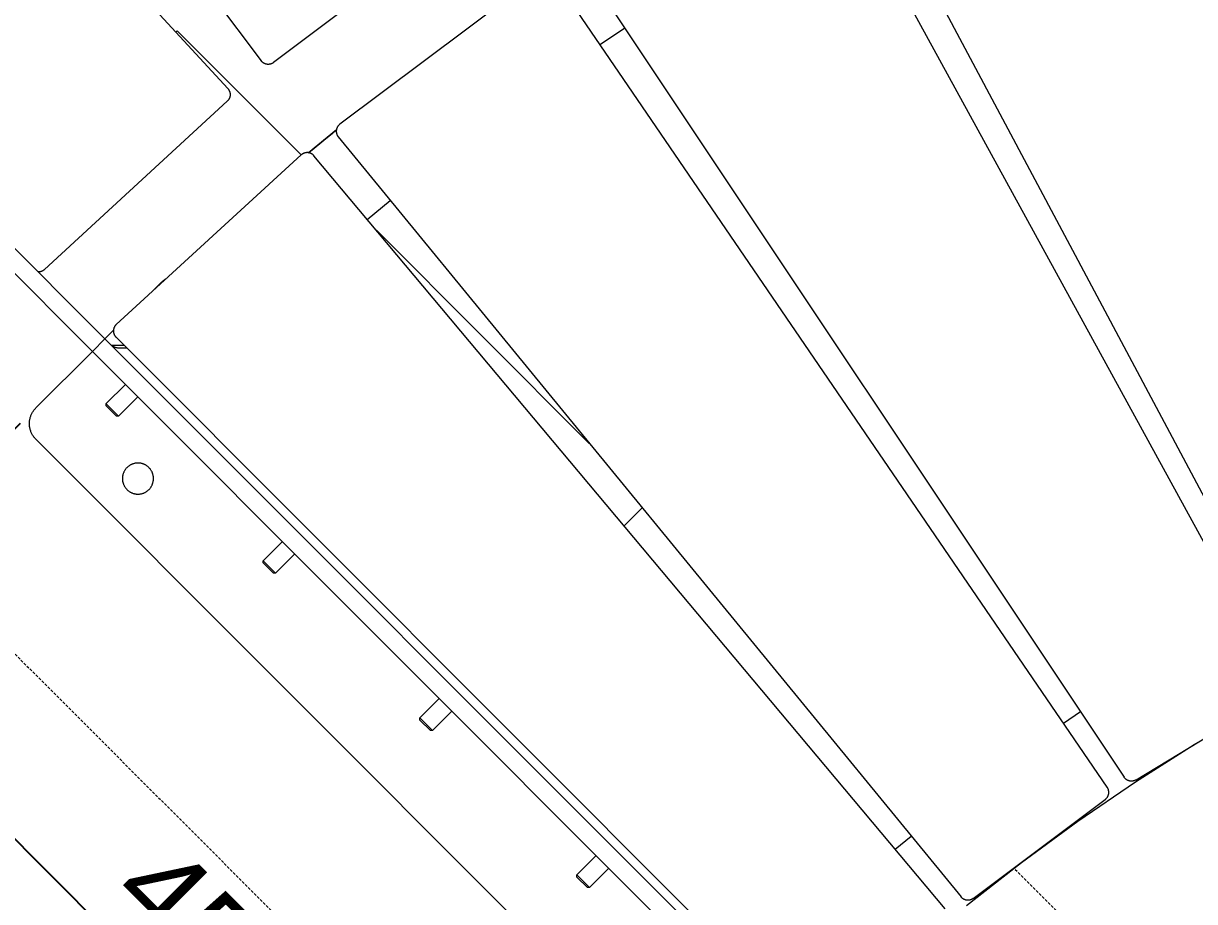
# Model space of a CAD drawing. Header units: millimetres. Extents: x -507 to 4570, y -12 to 3479.
# Drawn here: x -206 to 322, y 998 to 1393 of the extents above; entities that cross this region are included whole.
import ezdxf

# ---------------------------------------------------------------- set-up
doc = ezdxf.new("R2010")
doc.units = ezdxf.units.MM
doc.linetypes.add('HIDDEN', pattern=[1.905, 1.27, -0.635])
for name, color, linetype, lineweight in [('ZANO_R', 7, 'Continuous', 0), ('ZANO_R_przerywana', 7, 'HIDDEN', 0), ('ZANO_W', 1, 'Continuous', 0)]:
    doc.layers.add(name, color=color, linetype=linetype, lineweight=lineweight)
doc.styles.add('Arial', font='arial.ttf')
doc.styles.get("Standard").update_dxf_attribs({"font": 'ARIALUNI.TTF'})
doc.dimstyles.new('pl i ang', dxfattribs={"dimtxt": 50, "dimasz": 50, "dimexe": 1.25, "dimexo": 0.625, "dimgap": 10, "dimtad": 1, "dimtoh": 1, "dimtxsty": 'Standard', "dimcen": 2.5, "dimclrd": 1, "dimclre": 1, "dimclrt": 1, "dimadec": 0, "dimazin": 0, "dimtfac": 1, "dimtmove": 0, "dimatfit": 3, "dimfxl": 1, "dimarcsym": 1})

# ---------------------------------------------------------------- blocks, each defined once
blk = doc.blocks.new('*D450')
at = {"layer": 'ZANO_W', "color": 1, "lineweight": -2}
for p, q in [((-207.17, 1212.69), (-308.98, 1110.88)), ((-273.63, 1089.67), (-12, 828.04)), ((111.03, 894.49), (9.22, 792.68))]:
    blk.add_line(p, q, dxfattribs=at)
at = {"layer": 'ZANO_W', "color": 1}
for points in [[(-268.91, 1094.38), (-278.34, 1084.95), (-301.91, 1117.95)], [(-16.71, 823.32), (-7.28, 832.75), (16.29, 799.75)]]:
    blk.add_solid(points, dxfattribs=at)
at = {"layer": 'ZANO_W', "color": 1, "insert": (-121.3, 980.37), "char_height": 40, "attachment_point": 5, "rotation": 315, "style": 'Arial'}
blk.add_mtext('450', dxfattribs=at)
blk = doc.blocks.new('*D451')
at = {"layer": 'ZANO_W', "color": 1, "lineweight": -2}
for p, q in [((-311.19, 1367.62), (-507.37, 1171.45)), ((-472.01, 1150.23), (-80.91, 759.13)), ((136.48, 919.95), (-59.69, 723.77))]:
    blk.add_line(p, q, dxfattribs=at)
at = {"layer": 'ZANO_W', "color": 1}
for points in [[(-467.3, 1154.95), (-476.73, 1145.52), (-500.3, 1178.52)], [(-85.62, 754.41), (-76.19, 763.84), (-52.62, 730.84)]]:
    blk.add_solid(points, dxfattribs=at)
at = {"layer": 'ZANO_W', "color": 1, "insert": (-254.94, 976.2), "char_height": 40, "attachment_point": 5, "rotation": 315, "style": 'Arial'}
blk.add_mtext('633', dxfattribs=at)
blk = doc.blocks.new('*D452')
at = {"layer": 'ZANO_W', "color": 1, "lineweight": -2}
for p, q in [((150.62, 919.95), (259.15, 811.42)), ((1448.87, 919.95), (1340.34, 811.42))]:
    blk.add_line(p, q, dxfattribs=at)
blk.add_arc((799.75, 270.83), 774.52, 47.95937, 132.04063, dxfattribs=at)
at = {"layer": 'ZANO_W', "color": 1}
for points in [[(276.5, 850.87), (285.68, 841.2), (252.08, 818.49)], [(1313.82, 841.2), (1323, 850.87), (1347.41, 818.49)]]:
    blk.add_solid(points, dxfattribs=at)
at = {"layer": 'ZANO_W', "color": 1, "insert": (799.75, 1076.03), "char_height": 40, "attachment_point": 5, "style": 'Arial'}
blk.add_mtext('90%%d', dxfattribs=at)

msp = doc.modelspace()

# ---------------------------------------------------------------- linework, layer by layer
at = {"layer": 'ZANO_R'}
for p, q in [((160.48, 1490.41), (368.53, 1099.95)), ((360.53, 1096.18), (148.07, 1484.25)), ((-158.59, 1455.65), (-98.64, 1376)), ((-3.55, 1442.56), (-93.04, 1375.21)), ((-113.66, 1363.49), (-181.16, 1436.85)), ((44.63, 1421.6), (290.11, 1053.53)), ((27.19, 1415.19), (-63.19, 1347.46)), ((282.52, 1048.98), (32.89, 1414.25)), ((-136.46, 1389.47), (-137.04, 1388.89)), ((-80.62, 1333.62), (-136.46, 1389.47)), ((53.98, 1383.38), (65.14, 1390.85)), ((54.18, 1383.51), (65.14, 1390.85)), ((-98.56, 1375.89), (-98.64, 1376)), ((-98.47, 1375.78), (-98.56, 1375.89)), ((-98.38, 1375.68), (-98.47, 1375.78)), ((-98.28, 1375.58), (-98.38, 1375.68)), ((-98.18, 1375.49), (-98.28, 1375.58)), ((-98.08, 1375.4), (-98.18, 1375.49)), ((-97.98, 1375.31), (-98.08, 1375.4)), ((-97.87, 1375.22), (-97.98, 1375.31)), ((-97.76, 1375.14), (-97.87, 1375.22)), ((-97.65, 1375.07), (-97.76, 1375.14)), ((-97.53, 1374.99), (-97.65, 1375.07)), ((-97.42, 1374.92), (-97.53, 1374.99)), ((-97.3, 1374.86), (-97.42, 1374.92)), ((-97.17, 1374.8), (-97.3, 1374.86)), ((-97.05, 1374.74), (-97.17, 1374.8)), ((-96.92, 1374.69), (-97.05, 1374.74)), ((-96.8, 1374.64), (-96.92, 1374.69)), ((-96.67, 1374.59), (-96.8, 1374.64)), ((-96.54, 1374.55), (-96.67, 1374.59)), ((-96.4, 1374.52), (-96.54, 1374.55)), ((-96.27, 1374.49), (-96.4, 1374.52)), ((-96.14, 1374.46), (-96.27, 1374.49)), ((-96, 1374.44), (-96.14, 1374.46)), ((-95.87, 1374.42), (-96, 1374.44)), ((-95.73, 1374.41), (-95.87, 1374.42)), ((-95.59, 1374.41), (-95.73, 1374.41)), ((-95.46, 1374.4), (-95.59, 1374.41)), ((-95.32, 1374.4), (-95.46, 1374.4)), ((-95.19, 1374.41), (-95.32, 1374.4)), ((-95.05, 1374.42), (-95.19, 1374.41)), ((-94.91, 1374.44), (-95.05, 1374.42)), ((-94.78, 1374.46), (-94.91, 1374.44)), ((-94.64, 1374.48), (-94.78, 1374.46)), ((-94.51, 1374.51), (-94.64, 1374.48)), ((-94.38, 1374.55), (-94.51, 1374.51)), ((-94.25, 1374.59), (-94.38, 1374.55)), ((-94.12, 1374.63), (-94.25, 1374.59)), ((-93.99, 1374.68), (-94.12, 1374.63)), ((-93.86, 1374.73), (-93.99, 1374.68)), ((-93.74, 1374.78), (-93.86, 1374.73)), ((-93.62, 1374.84), (-93.74, 1374.78)), ((-93.5, 1374.91), (-93.62, 1374.84)), ((-93.38, 1374.98), (-93.5, 1374.91)), ((-93.26, 1375.05), (-93.38, 1374.98)), ((-93.15, 1375.13), (-93.26, 1375.05)), ((-93.04, 1375.21), (-93.15, 1375.13)), ((-113.66, 1363.49), (-113.57, 1363.38)), ((-113.57, 1363.38), (-113.48, 1363.28)), ((-113.48, 1363.28), (-113.4, 1363.17)), ((-113.4, 1363.17), (-113.32, 1363.06)), ((-113.32, 1363.06), (-113.24, 1362.95)), ((-113.24, 1362.95), (-113.17, 1362.83)), ((-113.17, 1362.83), (-113.1, 1362.71)), ((-113.1, 1362.71), (-113.04, 1362.59)), ((-113.04, 1362.59), (-112.98, 1362.47)), ((-112.98, 1362.47), (-112.92, 1362.34)), ((-112.92, 1362.34), (-112.87, 1362.22)), ((-112.87, 1362.22), (-112.82, 1362.09)), ((-112.82, 1362.09), (-112.78, 1361.96)), ((-112.78, 1361.96), (-112.74, 1361.83)), ((-112.74, 1361.83), (-112.71, 1361.7)), ((-112.71, 1361.7), (-112.68, 1361.56)), ((-112.68, 1361.56), (-112.66, 1361.43)), ((-112.66, 1361.43), (-112.64, 1361.29)), ((-112.64, 1361.29), (-112.62, 1361.16)), ((-113.89, 1357.83), (-196.31, 1282)), ((-113.8, 1357.93), (-113.89, 1357.83)), ((-113.7, 1358.03), (-113.8, 1357.93)), ((-113.61, 1358.13), (-113.7, 1358.03)), ((-113.52, 1358.23), (-113.61, 1358.13)), ((-113.43, 1358.34), (-113.52, 1358.23)), ((-113.35, 1358.45), (-113.43, 1358.34)), ((-113.27, 1358.56), (-113.35, 1358.45)), ((-113.2, 1358.67), (-113.27, 1358.56)), ((-113.13, 1358.79), (-113.2, 1358.67)), ((-113.07, 1358.91), (-113.13, 1358.79)), ((-113, 1359.03), (-113.07, 1358.91)), ((-112.95, 1359.16), (-113, 1359.03)), ((-112.89, 1359.28), (-112.95, 1359.16)), ((-112.84, 1359.41), (-112.89, 1359.28)), ((-112.8, 1359.54), (-112.84, 1359.41)), ((-112.76, 1359.67), (-112.8, 1359.54)), ((-112.72, 1359.8), (-112.76, 1359.67)), ((-112.69, 1359.94), (-112.72, 1359.8)), ((-112.67, 1360.07), (-112.69, 1359.94)), ((-112.64, 1360.2), (-112.67, 1360.07)), ((-112.63, 1360.34), (-112.64, 1360.2)), ((-112.61, 1360.48), (-112.63, 1360.34)), ((-112.62, 1361.16), (-112.61, 1361.02)), ((-112.61, 1361.02), (-112.6, 1360.88)), ((-112.6, 1360.75), (-112.61, 1360.61)), ((-112.61, 1360.61), (-112.61, 1360.48)), ((-112.6, 1360.88), (-112.6, 1360.75)), ((-270.23, 1352.12), (-168.99, 1250.88)), ((-275.88, 1346.46), (-174.64, 1245.22)), ((-64.63, 1345.36), (-64.67, 1345.23)), ((-64.6, 1345.49), (-64.63, 1345.36)), ((-64.55, 1345.62), (-64.6, 1345.49)), ((-64.5, 1345.75), (-64.55, 1345.62)), ((-64.45, 1345.87), (-64.5, 1345.75)), ((-64.39, 1346), (-64.45, 1345.87)), ((-64.33, 1346.12), (-64.39, 1346)), ((-64.26, 1346.24), (-64.33, 1346.12)), ((-64.2, 1346.36), (-64.26, 1346.24)), ((-64.12, 1346.47), (-64.2, 1346.36)), ((-64.04, 1346.58), (-64.12, 1346.47)), ((-63.96, 1346.69), (-64.04, 1346.58)), ((-63.88, 1346.8), (-63.96, 1346.69)), ((-63.79, 1346.9), (-63.88, 1346.8)), ((-63.7, 1347.01), (-63.79, 1346.9)), ((-63.6, 1347.1), (-63.7, 1347.01)), ((-63.5, 1347.2), (-63.6, 1347.1)), ((-63.4, 1347.29), (-63.5, 1347.2)), ((-63.3, 1347.38), (-63.4, 1347.29)), ((-63.19, 1347.46), (-63.3, 1347.38)), ((-64.73, 1344.96), (-77.28, 1334.63)), ((-77.27, 1334.63), (-65.35, 1344.45)), ((-71.19, 1339.67), (-66.72, 1343.34)), ((-65.35, 1344.45), (-64.73, 1344.95)), ((-64.78, 1344.55), (-64.79, 1344.42)), ((-64.79, 1344.42), (-64.79, 1344.28)), ((-64.79, 1344.28), (-64.79, 1344.14)), ((-64.79, 1344.14), (-64.78, 1344.01)), ((-64.77, 1344.69), (-64.78, 1344.55)), ((-64.78, 1344.01), (-64.77, 1343.87)), ((-64.75, 1344.83), (-64.77, 1344.69)), ((-64.77, 1343.87), (-64.76, 1343.74)), ((-64.76, 1343.74), (-64.74, 1343.6)), ((-64.73, 1344.96), (-64.75, 1344.83)), ((-64.74, 1343.6), (-64.71, 1343.47)), ((-64.7, 1345.09), (-64.73, 1344.96)), ((-64.71, 1343.47), (-64.68, 1343.33)), ((-64.67, 1345.23), (-64.7, 1345.09)), ((-64.68, 1343.33), (-64.65, 1343.2)), ((-64.65, 1343.2), (-64.61, 1343.07)), ((-64.61, 1343.07), (-64.57, 1342.94)), ((-64.57, 1342.94), (-64.52, 1342.81)), ((-64.52, 1342.81), (-64.47, 1342.69)), ((-64.47, 1342.69), (-64.41, 1342.56)), ((-64.41, 1342.56), (-64.35, 1342.44)), ((-64.35, 1342.44), (-64.29, 1342.32)), ((-64.29, 1342.32), (-64.22, 1342.2)), ((-64.22, 1342.2), (-64.15, 1342.08)), ((-64.15, 1342.08), (-64.07, 1341.97)), ((-64.07, 1341.97), (-63.99, 1341.86)), ((-63.94, 1341.79), (-63.99, 1341.86)), ((-63.88, 1341.72), (-63.94, 1341.79)), ((-63.88, 1341.72), (216.64, 999.6)), ((-77.27, 1334.63), (-71.99, 1339.01)), ((-80.61, 1333.63), (-163.88, 1257.33)), ((-80.51, 1333.72), (-80.61, 1333.63)), ((-80.4, 1333.8), (-80.51, 1333.72)), ((-80.3, 1333.89), (-80.4, 1333.8)), ((-80.18, 1333.97), (-80.3, 1333.89)), ((-80.07, 1334.04), (-80.18, 1333.97)), ((-79.96, 1334.11), (-80.07, 1334.04)), ((-79.84, 1334.18), (-79.96, 1334.11)), ((-79.72, 1334.25), (-79.84, 1334.18)), ((-79.59, 1334.31), (-79.72, 1334.25)), ((-79.47, 1334.36), (-79.59, 1334.31)), ((-79.34, 1334.41), (-79.47, 1334.36)), ((-79.21, 1334.46), (-79.34, 1334.41)), ((-79.08, 1334.5), (-79.21, 1334.46)), ((-78.95, 1334.54), (-79.08, 1334.5)), ((-78.82, 1334.57), (-78.95, 1334.54)), ((-78.69, 1334.6), (-78.82, 1334.57)), ((-78.55, 1334.63), (-78.69, 1334.6)), ((-78.42, 1334.65), (-78.55, 1334.63)), ((-78.28, 1334.66), (-78.42, 1334.65)), ((-78.14, 1334.67), (-78.28, 1334.66)), ((-78.01, 1334.68), (-78.14, 1334.67)), ((-77.87, 1334.68), (-78.01, 1334.68)), ((-77.73, 1334.67), (-77.87, 1334.68)), ((-77.6, 1334.67), (-77.73, 1334.67)), ((-77.46, 1334.65), (-77.6, 1334.67)), ((-77.33, 1334.63), (-77.46, 1334.65)), ((-77.19, 1334.61), (-77.33, 1334.63)), ((-77.06, 1334.59), (-77.19, 1334.61)), ((-76.93, 1334.55), (-77.06, 1334.59)), ((-76.79, 1334.52), (-76.93, 1334.55)), ((-76.66, 1334.48), (-76.79, 1334.52)), ((-76.53, 1334.43), (-76.66, 1334.48)), ((-76.41, 1334.38), (-76.53, 1334.43)), ((-76.28, 1334.33), (-76.41, 1334.38)), ((-76.16, 1334.27), (-76.28, 1334.33)), ((-76.04, 1334.21), (-76.16, 1334.27)), ((-75.92, 1334.15), (-76.04, 1334.21)), ((-75.8, 1334.08), (-75.92, 1334.15)), ((-75.68, 1334), (-75.8, 1334.08)), ((-75.57, 1333.92), (-75.68, 1334)), ((-75.46, 1333.84), (-75.57, 1333.92)), ((-75.36, 1333.76), (-75.46, 1333.84)), ((-75.25, 1333.67), (-75.36, 1333.76)), ((-75.15, 1333.57), (-75.25, 1333.67)), ((-75.05, 1333.48), (-75.15, 1333.57)), ((-74.96, 1333.38), (-75.05, 1333.48)), ((-74.9, 1333.31), (-74.96, 1333.38)), ((-74.85, 1333.25), (-74.9, 1333.31)), ((209.54, 994.33), (-74.85, 1333.25)), ((-50.81, 1304.61), (-40.45, 1313.14)), ((49.2, 1203.81), (-46.71, 1299.72)), ((-198.92, 1280.94), (-199.06, 1280.94)), ((-198.78, 1280.95), (-198.92, 1280.94)), ((-198.65, 1280.96), (-198.78, 1280.95)), ((-198.51, 1280.98), (-198.65, 1280.96)), ((-198.37, 1281), (-198.51, 1280.98)), ((-198.24, 1281.02), (-198.37, 1281)), ((-198.11, 1281.05), (-198.24, 1281.02)), ((-197.97, 1281.08), (-198.11, 1281.05)), ((-197.84, 1281.12), (-197.97, 1281.08)), ((-197.71, 1281.16), (-197.84, 1281.12)), ((-197.58, 1281.21), (-197.71, 1281.16)), ((-197.46, 1281.26), (-197.58, 1281.21)), ((-197.33, 1281.32), (-197.46, 1281.26)), ((-197.21, 1281.38), (-197.33, 1281.32)), ((-197.09, 1281.44), (-197.21, 1281.38)), ((-196.97, 1281.51), (-197.09, 1281.44)), ((-196.85, 1281.58), (-196.97, 1281.51)), ((-196.74, 1281.66), (-196.85, 1281.58)), ((-196.63, 1281.74), (-196.74, 1281.66)), ((-196.52, 1281.82), (-196.63, 1281.74)), ((-196.42, 1281.91), (-196.52, 1281.82)), ((-196.31, 1282), (-196.42, 1281.91)), ((-143.28, 1276.57), (-143.02, 1276.81)), ((-143.02, 1276.81), (-142.75, 1277.03)), ((-142.75, 1277.03), (-142.48, 1277.25)), ((-142.48, 1277.25), (-142.2, 1277.45)), ((-142.2, 1277.45), (-141.91, 1277.65)), ((-141.91, 1277.65), (-141.61, 1277.83)), ((-141.61, 1277.83), (-141.31, 1278.01)), ((-143.53, 1276.33), (-147.85, 1272.01)), ((-143.53, 1276.33), (-143.28, 1276.57)), ((-164.93, 1255.75), (-164.98, 1255.62)), ((-164.88, 1255.88), (-164.93, 1255.75)), ((-164.83, 1256.01), (-164.88, 1255.88)), ((-164.77, 1256.13), (-164.83, 1256.01)), ((-164.71, 1256.25), (-164.77, 1256.13)), ((-164.64, 1256.37), (-164.71, 1256.25)), ((-164.57, 1256.49), (-164.64, 1256.37)), ((-164.5, 1256.6), (-164.57, 1256.49)), ((-164.42, 1256.72), (-164.5, 1256.6)), ((-164.34, 1256.82), (-164.42, 1256.72)), ((-164.25, 1256.93), (-164.34, 1256.82)), ((-164.17, 1257.04), (-164.25, 1256.93)), ((-164.07, 1257.14), (-164.17, 1257.04)), ((-163.98, 1257.23), (-164.07, 1257.14)), ((-163.88, 1257.33), (-163.98, 1257.23)), ((-174.64, 1245.22), (-168.99, 1250.88)), ((-165.16, 1254.7), (-168.99, 1250.88)), ((-168.99, 1250.88), (-165.16, 1254.68)), ((-165.16, 1254.68), (-168.99, 1250.88)), ((-168.99, 1250.88), (-166.16, 1248.05)), ((-165.17, 1254.55), (-165.18, 1254.42)), ((-165.18, 1254.42), (-165.17, 1254.28)), ((-165.16, 1254.69), (-165.17, 1254.55)), ((-165.17, 1254.28), (-165.17, 1254.14)), ((-165.17, 1254.14), (-165.16, 1254.01)), ((-165.15, 1254.82), (-165.16, 1254.69)), ((-165.16, 1254.01), (-165.14, 1253.87)), ((-165.13, 1254.96), (-165.15, 1254.82)), ((-165.14, 1253.87), (-165.12, 1253.74)), ((-165.11, 1255.09), (-165.13, 1254.96)), ((-165.12, 1253.74), (-165.1, 1253.6)), ((-165.08, 1255.23), (-165.11, 1255.09)), ((-165.1, 1253.6), (-165.07, 1253.47)), ((-165.05, 1255.36), (-165.08, 1255.23)), ((-165.07, 1253.47), (-165.04, 1253.34)), ((-165.02, 1255.49), (-165.05, 1255.36)), ((-165.04, 1253.34), (-165, 1253.2)), ((-164.98, 1255.62), (-165.02, 1255.49)), ((-165, 1253.2), (-164.96, 1253.07)), ((-164.96, 1253.07), (-164.91, 1252.95)), ((-164.91, 1252.95), (-164.86, 1252.82)), ((-164.86, 1252.82), (-164.8, 1252.69)), ((-164.8, 1252.69), (-164.74, 1252.57)), ((-164.74, 1252.57), (-164.68, 1252.45)), ((-164.68, 1252.45), (-164.61, 1252.33)), ((-164.61, 1252.33), (-164.54, 1252.22)), ((-164.54, 1252.22), (-164.47, 1252.1)), ((-164.47, 1252.1), (-164.39, 1251.99)), ((-164.39, 1251.99), (-164.3, 1251.88)), ((-164.3, 1251.88), (-164.22, 1251.78)), ((-164.22, 1251.78), (-164.13, 1251.68)), ((-164.07, 1251.61), (-164.13, 1251.68)), ((-164, 1251.55), (-164.07, 1251.61)), ((-164, 1251.55), (148.83, 938.71)), ((-174.64, 1245.22), (-200.1, 1219.76)), ((136.48, 934.09), (-174.64, 1245.22)), ((-166.16, 1248.05), (142.14, 939.75)), ((-166.16, 1248.05), (-160.5, 1248.05)), ((-165.96, 1247.86), (-166.06, 1247.95)), ((-165.86, 1247.77), (-165.96, 1247.86)), ((-165.75, 1247.69), (-165.86, 1247.77)), ((-165.64, 1247.61), (-165.75, 1247.69)), ((-165.53, 1247.53), (-165.64, 1247.61)), ((-165.41, 1247.46), (-165.53, 1247.53)), ((-165.3, 1247.39), (-165.41, 1247.46)), ((-165.15, 1247.31), (-165.3, 1247.39)), ((-165, 1247.24), (-165.15, 1247.31)), ((-164.85, 1247.17), (-165, 1247.24)), ((-164.7, 1247.1), (-164.85, 1247.17)), ((-164.54, 1247.04), (-164.7, 1247.1)), ((-164.39, 1246.99), (-164.54, 1247.04)), ((-164.23, 1246.94), (-164.39, 1246.99)), ((-163.98, 1246.87), (-164.23, 1246.94)), ((-163.73, 1246.81), (-163.98, 1246.87)), ((-163.48, 1246.75), (-163.73, 1246.81)), ((-163.23, 1246.71), (-163.48, 1246.75)), ((-162.97, 1246.67), (-163.23, 1246.71)), ((-162.62, 1246.63), (-162.97, 1246.67)), ((-162.26, 1246.61), (-162.62, 1246.63)), ((-161.9, 1246.59), (-162.26, 1246.61)), ((-161.55, 1246.58), (-161.9, 1246.59)), ((-161.02, 1246.59), (-161.55, 1246.58)), ((-160.49, 1246.6), (-161.02, 1246.59)), ((-159.97, 1246.64), (-160.49, 1246.6)), ((-159.16, 1246.71), (-159.97, 1246.64)), ((-168.5, 1221.67), (-159.8, 1230.37)), ((-154.14, 1224.71), (-162.84, 1216.01)), ((-201.2, 1218.46), (-201, 1218.73)), ((-201, 1218.73), (-200.79, 1219)), ((-200.79, 1219), (-200.57, 1219.26)), ((-200.57, 1219.26), (-200.34, 1219.52)), ((-200.34, 1219.52), (-200.1, 1219.76)), ((-168.33, 1221.5), (-168.5, 1221.67)), ((-168.5, 1220.69), (-168.5, 1221.66)), ((-168.5, 1220.69), (-168.5, 1220.69)), ((-168.5, 1220.69), (-168.5, 1220.69)), ((-168.5, 1220.69), (-168.5, 1220.69)), ((-168.5, 1220.69), (-168.5, 1220.69)), ((-168.5, 1220.69), (-168.5, 1220.69)), ((-168.5, 1220.69), (-168.5, 1220.69)), ((-168.5, 1220.69), (-168.49, 1220.68)), ((-168.49, 1220.68), (-168.47, 1220.66)), ((-168.47, 1220.66), (-168.36, 1220.55)), ((-168.36, 1220.55), (-163.82, 1216.01)), ((-162.84, 1216.01), (-168.33, 1221.5)), ((-203.01, 1213.37), (-202.98, 1213.71)), ((-202.98, 1213.71), (-202.94, 1214.05)), ((-202.94, 1214.05), (-202.88, 1214.39)), ((-202.88, 1214.39), (-202.82, 1214.73)), ((-202.82, 1214.73), (-202.75, 1215.06)), ((-202.75, 1215.06), (-202.66, 1215.39)), ((-202.66, 1215.39), (-202.56, 1215.72)), ((-202.56, 1215.72), (-202.45, 1216.04)), ((-202.45, 1216.04), (-202.33, 1216.36)), ((-202.33, 1216.36), (-202.2, 1216.68)), ((-202.2, 1216.68), (-202.06, 1216.99)), ((-202.06, 1216.99), (-201.91, 1217.29)), ((-201.91, 1217.29), (-201.75, 1217.59)), ((-201.75, 1217.59), (-201.57, 1217.89)), ((-201.57, 1217.89), (-201.39, 1218.18)), ((-201.39, 1218.18), (-201.2, 1218.46)), ((-162.85, 1216.01), (-163.82, 1216.01)), ((-162.84, 1216.01), (-162.84, 1216.01)), ((-162.84, 1216.01), (-162.84, 1216.01)), ((-162.84, 1216.01), (-162.84, 1216.01)), ((-203.03, 1212.69), (-203.02, 1213.03)), ((-203.02, 1212.35), (-203.03, 1212.69)), ((-203.02, 1213.03), (-203.01, 1213.37)), ((-203.01, 1212.01), (-203.02, 1212.35)), ((-202.98, 1211.67), (-203.01, 1212.01)), ((-202.94, 1211.33), (-202.98, 1211.67)), ((-202.88, 1210.99), (-202.94, 1211.33)), ((-202.82, 1210.66), (-202.88, 1210.99)), ((-202.75, 1210.32), (-202.82, 1210.66)), ((-202.66, 1209.99), (-202.75, 1210.32)), ((-202.56, 1209.67), (-202.66, 1209.99)), ((-202.45, 1209.34), (-202.56, 1209.67)), ((-202.33, 1209.02), (-202.45, 1209.34)), ((-202.2, 1208.71), (-202.33, 1209.02)), ((-202.06, 1208.4), (-202.2, 1208.71)), ((-201.91, 1208.09), (-202.06, 1208.4)), ((-201.75, 1207.79), (-201.91, 1208.09)), ((-201.57, 1207.5), (-201.75, 1207.79)), ((-201.39, 1207.21), (-201.57, 1207.5)), ((-201.2, 1206.93), (-201.39, 1207.21)), ((-201, 1206.65), (-201.2, 1206.93)), ((-200.79, 1206.38), (-201, 1206.65)), ((-200.57, 1206.12), (-200.79, 1206.38)), ((-200.34, 1205.87), (-200.57, 1206.12)), ((-200.1, 1205.62), (-200.34, 1205.87)), ((-200.1, 1205.62), (103.96, 901.57)), ((-159.54, 1192.4), (-159.69, 1192.21)), ((-159.38, 1192.58), (-159.54, 1192.4)), ((-159.22, 1192.76), (-159.38, 1192.58)), ((-159.05, 1192.94), (-159.22, 1192.76)), ((-158.87, 1193.1), (-159.05, 1192.94)), ((-158.69, 1193.26), (-158.87, 1193.1)), ((-158.5, 1193.42), (-158.69, 1193.26)), ((-158.31, 1193.57), (-158.5, 1193.42)), ((-158.11, 1193.71), (-158.31, 1193.57)), ((-157.91, 1193.84), (-158.11, 1193.71)), ((-157.7, 1193.97), (-157.91, 1193.84)), ((-157.49, 1194.09), (-157.7, 1193.97)), ((-157.27, 1194.2), (-157.49, 1194.09)), ((-157.05, 1194.31), (-157.27, 1194.2)), ((-156.83, 1194.4), (-157.05, 1194.31)), ((-156.61, 1194.49), (-156.83, 1194.4)), ((-156.38, 1194.58), (-156.61, 1194.49)), ((-156.15, 1194.65), (-156.38, 1194.58)), ((-155.91, 1194.72), (-156.15, 1194.65)), ((-155.68, 1194.77), (-155.91, 1194.72)), ((-155.44, 1194.82), (-155.68, 1194.77)), ((-155.2, 1194.86), (-155.44, 1194.82)), ((-154.96, 1194.9), (-155.2, 1194.86)), ((-154.72, 1194.92), (-154.96, 1194.9)), ((-154.47, 1194.94), (-154.72, 1194.92)), ((-154.23, 1194.94), (-154.47, 1194.94)), ((-153.99, 1194.94), (-154.23, 1194.94)), ((-153.74, 1194.93), (-153.99, 1194.94)), ((-153.5, 1194.91), (-153.74, 1194.93)), ((-153.26, 1194.89), (-153.5, 1194.91)), ((-153.02, 1194.85), (-153.26, 1194.89)), ((-152.78, 1194.81), (-153.02, 1194.85)), ((-152.54, 1194.76), (-152.78, 1194.81)), ((-152.31, 1194.7), (-152.54, 1194.76)), ((-152.07, 1194.63), (-152.31, 1194.7)), ((-151.84, 1194.56), (-152.07, 1194.63)), ((-151.62, 1194.47), (-151.84, 1194.56)), ((-151.39, 1194.38), (-151.62, 1194.47)), ((-151.17, 1194.28), (-151.39, 1194.38)), ((-150.95, 1194.18), (-151.17, 1194.28)), ((-150.74, 1194.06), (-150.95, 1194.18)), ((-150.53, 1193.94), (-150.74, 1194.06)), ((-150.32, 1193.81), (-150.53, 1193.94)), ((-150.12, 1193.67), (-150.32, 1193.81)), ((-149.92, 1193.53), (-150.12, 1193.67)), ((-149.73, 1193.38), (-149.92, 1193.53)), ((-149.54, 1193.22), (-149.73, 1193.38)), ((-149.36, 1193.06), (-149.54, 1193.22)), ((-149.19, 1192.89), (-149.36, 1193.06)), ((-149.02, 1192.72), (-149.19, 1192.89)), ((-148.86, 1192.54), (-149.02, 1192.72)), ((-148.7, 1192.35), (-148.86, 1192.54)), ((-148.55, 1192.16), (-148.7, 1192.35)), ((-161.12, 1188.4), (-161.14, 1188.16)), ((-161.14, 1188.16), (-161.14, 1187.91)), ((-161.14, 1187.91), (-161.13, 1187.67)), ((-161.13, 1187.67), (-161.12, 1187.43)), ((-161.1, 1188.64), (-161.12, 1188.4)), ((-161.12, 1187.43), (-161.1, 1187.19)), ((-161.08, 1188.88), (-161.1, 1188.64)), ((-161.1, 1187.19), (-161.07, 1186.94)), ((-161.04, 1189.12), (-161.08, 1188.88)), ((-160.99, 1189.36), (-161.04, 1189.12)), ((-160.94, 1189.6), (-160.99, 1189.36)), ((-160.88, 1189.83), (-160.94, 1189.6)), ((-160.81, 1190.07), (-160.88, 1189.83)), ((-160.73, 1190.3), (-160.81, 1190.07)), ((-160.65, 1190.52), (-160.73, 1190.3)), ((-160.55, 1190.75), (-160.65, 1190.52)), ((-160.45, 1190.97), (-160.55, 1190.75)), ((-160.34, 1191.19), (-160.45, 1190.97)), ((-160.23, 1191.4), (-160.34, 1191.19)), ((-160.1, 1191.61), (-160.23, 1191.4)), ((-159.97, 1191.81), (-160.1, 1191.61)), ((-159.83, 1192.01), (-159.97, 1191.81)), ((-159.69, 1192.21), (-159.83, 1192.01)), ((-148.41, 1191.96), (-148.55, 1192.16)), ((-148.27, 1191.76), (-148.41, 1191.96)), ((-148.14, 1191.56), (-148.27, 1191.76)), ((-148.02, 1191.35), (-148.14, 1191.56)), ((-147.91, 1191.13), (-148.02, 1191.35)), ((-147.8, 1190.91), (-147.91, 1191.13)), ((-147.7, 1190.69), (-147.8, 1190.91)), ((-147.61, 1190.47), (-147.7, 1190.69)), ((-147.53, 1190.24), (-147.61, 1190.47)), ((-147.45, 1190.01), (-147.53, 1190.24)), ((-147.38, 1189.77), (-147.45, 1190.01)), ((-147.32, 1189.54), (-147.38, 1189.77)), ((-147.27, 1189.3), (-147.32, 1189.54)), ((-147.23, 1189.06), (-147.27, 1189.3)), ((-147.19, 1188.82), (-147.23, 1189.06)), ((-147.22, 1186.88), (-147.19, 1187.13)), ((-147.17, 1188.58), (-147.19, 1188.82)), ((-147.19, 1187.13), (-147.16, 1187.37)), ((-147.15, 1188.34), (-147.17, 1188.58)), ((-147.16, 1187.37), (-147.15, 1187.61)), ((-147.14, 1188.1), (-147.15, 1188.34)), ((-147.15, 1187.61), (-147.14, 1187.85)), ((-147.14, 1187.85), (-147.14, 1188.1)), ((-161.07, 1186.94), (-161.03, 1186.7)), ((-161.03, 1186.7), (-160.98, 1186.47)), ((-160.98, 1186.47), (-160.93, 1186.23)), ((-160.93, 1186.23), (-160.86, 1186)), ((-160.86, 1186), (-160.79, 1185.76)), ((-160.79, 1185.76), (-160.71, 1185.53)), ((-160.71, 1185.53), (-160.62, 1185.31)), ((-160.62, 1185.31), (-160.53, 1185.08)), ((-160.53, 1185.08), (-160.42, 1184.86)), ((-160.42, 1184.86), (-160.31, 1184.65)), ((-160.31, 1184.65), (-160.2, 1184.43)), ((-160.2, 1184.43), (-160.07, 1184.23)), ((-160.07, 1184.23), (-159.94, 1184.02)), ((-159.94, 1184.02), (-159.8, 1183.82)), ((-159.8, 1183.82), (-159.65, 1183.63)), ((-159.65, 1183.63), (-159.5, 1183.44)), ((-159.5, 1183.44), (-159.34, 1183.26)), ((-159.34, 1183.26), (-159.17, 1183.08)), ((-159.17, 1183.08), (-159, 1182.91)), ((-159, 1182.91), (-158.82, 1182.74)), ((-158.82, 1182.74), (-158.64, 1182.58)), ((-158.64, 1182.58), (-158.45, 1182.43)), ((-158.45, 1182.43), (-158.26, 1182.28)), ((-158.26, 1182.28), (-158.06, 1182.14)), ((-158.06, 1182.14), (-157.86, 1182.01)), ((-157.86, 1182.01), (-157.65, 1181.89)), ((-157.65, 1181.89), (-157.44, 1181.77)), ((-150.9, 1181.74), (-150.68, 1181.86)), ((-150.68, 1181.86), (-150.47, 1181.98)), ((-150.47, 1181.98), (-150.27, 1182.11)), ((-150.27, 1182.11), (-150.07, 1182.25)), ((-150.07, 1182.25), (-149.87, 1182.39)), ((-149.87, 1182.39), (-149.68, 1182.54)), ((-149.68, 1182.54), (-149.5, 1182.7)), ((-149.5, 1182.7), (-149.32, 1182.87)), ((-149.32, 1182.87), (-149.15, 1183.04)), ((-149.15, 1183.04), (-148.98, 1183.21)), ((-148.98, 1183.21), (-148.82, 1183.4)), ((-148.82, 1183.4), (-148.66, 1183.58)), ((-148.66, 1183.58), (-148.52, 1183.78)), ((-148.52, 1183.78), (-148.37, 1183.97)), ((-148.37, 1183.97), (-148.24, 1184.18)), ((-148.24, 1184.18), (-148.11, 1184.38)), ((-148.11, 1184.38), (-147.99, 1184.59)), ((-147.99, 1184.59), (-147.88, 1184.81)), ((-147.88, 1184.81), (-147.77, 1185.03)), ((-147.77, 1185.03), (-147.68, 1185.25)), ((-147.68, 1185.25), (-147.59, 1185.48)), ((-147.59, 1185.48), (-147.51, 1185.71)), ((-147.51, 1185.71), (-147.43, 1185.94)), ((-147.43, 1185.94), (-147.37, 1186.17)), ((-147.37, 1186.17), (-147.31, 1186.41)), ((-147.31, 1186.41), (-147.26, 1186.65)), ((-147.26, 1186.65), (-147.22, 1186.88)), ((-157.44, 1181.77), (-157.22, 1181.66)), ((-157.22, 1181.66), (-157, 1181.55)), ((-157, 1181.55), (-156.78, 1181.46)), ((-156.78, 1181.46), (-156.55, 1181.37)), ((-156.55, 1181.37), (-156.32, 1181.29)), ((-156.32, 1181.29), (-156.09, 1181.22)), ((-156.09, 1181.22), (-155.85, 1181.16)), ((-155.85, 1181.16), (-155.62, 1181.1)), ((-155.62, 1181.1), (-155.38, 1181.05)), ((-155.38, 1181.05), (-155.14, 1181.02)), ((-155.14, 1181.02), (-154.9, 1180.98)), ((-154.9, 1180.98), (-154.65, 1180.96)), ((-154.65, 1180.96), (-154.41, 1180.95)), ((-154.41, 1180.95), (-154.17, 1180.94)), ((-154.17, 1180.94), (-153.93, 1180.95)), ((-153.93, 1180.95), (-153.68, 1180.96)), ((-153.68, 1180.96), (-153.44, 1180.98)), ((-153.44, 1180.98), (-153.2, 1181.01)), ((-153.2, 1181.01), (-152.96, 1181.04)), ((-152.96, 1181.04), (-152.72, 1181.09)), ((-152.72, 1181.09), (-152.48, 1181.14)), ((-152.48, 1181.14), (-152.25, 1181.2)), ((-152.25, 1181.2), (-152.02, 1181.27)), ((-152.02, 1181.27), (-151.79, 1181.35)), ((-151.79, 1181.35), (-151.56, 1181.44)), ((-151.56, 1181.44), (-151.33, 1181.53)), ((-151.33, 1181.53), (-151.11, 1181.63)), ((-151.11, 1181.63), (-150.9, 1181.74)), ((64.96, 1166.63), (73.05, 1174.72)), ((-97.79, 1150.96), (-89.08, 1159.66)), ((-97.79, 1149.98), (-97.79, 1150.95)), ((-92.13, 1145.3), (-97.79, 1150.95)), ((-83.43, 1154), (-92.13, 1145.3)), ((-97.79, 1149.98), (-97.79, 1149.98)), ((-97.79, 1149.98), (-97.79, 1149.98)), ((-97.79, 1149.98), (-93.11, 1145.3)), ((-92.13, 1145.3), (-93.11, 1145.3)), ((-27.08, 1080.24), (-18.37, 1088.95)), ((295.51, 1052.32), (359.09, 1090.84)), ((-12.72, 1083.29), (-21.42, 1074.59)), ((262.76, 1077.9), (270.43, 1083.03)), ((321.73, 1068.21), (348.85, 1084.07)), ((-27.08, 1079.27), (-27.08, 1080.24)), ((-21.42, 1074.59), (-27.08, 1080.24)), ((-27.08, 1079.27), (-27.08, 1079.27)), ((-27.08, 1079.27), (-27.08, 1079.27)), ((-27.08, 1079.27), (-22.4, 1074.59)), ((-21.42, 1074.59), (-22.4, 1074.59)), ((295.17, 1051.43), (321.73, 1068.21)), ((269.2, 1033.75), (295.17, 1051.43)), ((290.18, 1053.41), (290.11, 1053.53)), ((290.27, 1053.3), (290.18, 1053.41)), ((290.35, 1053.19), (290.27, 1053.3)), ((290.44, 1053.09), (290.35, 1053.19)), ((290.54, 1052.99), (290.44, 1053.09)), ((290.64, 1052.89), (290.54, 1052.99)), ((290.74, 1052.79), (290.64, 1052.89)), ((290.84, 1052.7), (290.74, 1052.79)), ((290.95, 1052.61), (290.84, 1052.7)), ((291.06, 1052.53), (290.95, 1052.61)), ((291.17, 1052.45), (291.06, 1052.53)), ((291.29, 1052.37), (291.17, 1052.45)), ((291.41, 1052.3), (291.29, 1052.37)), ((291.53, 1052.23), (291.41, 1052.3)), ((291.65, 1052.17), (291.53, 1052.23)), ((291.78, 1052.11), (291.65, 1052.17)), ((291.9, 1052.05), (291.78, 1052.11)), ((292.03, 1052), (291.9, 1052.05)), ((292.16, 1051.95), (292.03, 1052)), ((292.3, 1051.91), (292.16, 1051.95)), ((292.43, 1051.87), (292.3, 1051.91)), ((292.56, 1051.84), (292.43, 1051.87)), ((292.7, 1051.81), (292.56, 1051.84)), ((292.84, 1051.79), (292.7, 1051.81)), ((292.97, 1051.77), (292.84, 1051.79)), ((293.11, 1051.76), (292.97, 1051.77)), ((293.25, 1051.75), (293.11, 1051.76)), ((293.39, 1051.75), (293.25, 1051.75)), ((293.53, 1051.75), (293.39, 1051.75)), ((293.67, 1051.75), (293.53, 1051.75)), ((293.81, 1051.76), (293.67, 1051.75)), ((293.94, 1051.78), (293.81, 1051.76)), ((294.08, 1051.8), (293.94, 1051.78)), ((294.22, 1051.82), (294.08, 1051.8)), ((294.35, 1051.85), (294.22, 1051.82)), ((294.49, 1051.89), (294.35, 1051.85)), ((294.62, 1051.93), (294.49, 1051.89)), ((294.75, 1051.97), (294.62, 1051.93)), ((294.88, 1052.02), (294.75, 1051.97)), ((295.01, 1052.07), (294.88, 1052.02)), ((295.14, 1052.13), (295.01, 1052.07)), ((295.26, 1052.19), (295.14, 1052.13)), ((295.39, 1052.25), (295.26, 1052.19)), ((295.51, 1052.32), (295.39, 1052.25)), ((282.6, 1048.87), (282.52, 1048.98)), ((282.56, 1044.53), (282.64, 1044.65)), ((282.67, 1048.75), (282.6, 1048.87)), ((282.64, 1044.65), (282.71, 1044.77)), ((282.74, 1048.63), (282.67, 1048.75)), ((282.71, 1044.77), (282.77, 1044.89)), ((282.8, 1048.5), (282.74, 1048.63)), ((282.77, 1044.89), (282.84, 1045.01)), ((282.86, 1048.38), (282.8, 1048.5)), ((282.84, 1045.01), (282.89, 1045.14)), ((282.92, 1048.25), (282.86, 1048.38)), ((282.89, 1045.14), (282.95, 1045.27)), ((282.97, 1048.12), (282.92, 1048.25)), ((282.95, 1045.27), (282.99, 1045.4)), ((283.01, 1047.99), (282.97, 1048.12)), ((282.99, 1045.4), (283.04, 1045.53)), ((283.06, 1047.86), (283.01, 1047.99)), ((283.04, 1045.53), (283.08, 1045.66)), ((283.09, 1047.72), (283.06, 1047.86)), ((283.08, 1045.66), (283.11, 1045.8)), ((283.12, 1047.59), (283.09, 1047.72)), ((283.11, 1045.8), (283.14, 1045.93)), ((283.15, 1047.45), (283.12, 1047.59)), ((283.14, 1045.93), (283.17, 1046.07)), ((283.18, 1047.32), (283.15, 1047.45)), ((283.17, 1046.07), (283.19, 1046.21)), ((283.19, 1047.18), (283.18, 1047.32)), ((283.21, 1047.04), (283.19, 1047.18)), ((283.19, 1046.21), (283.2, 1046.35)), ((283.2, 1046.35), (283.21, 1046.48)), ((283.22, 1046.9), (283.21, 1047.04)), ((283.21, 1046.48), (283.22, 1046.62)), ((283.22, 1046.76), (283.22, 1046.9)), ((283.22, 1046.62), (283.22, 1046.76)), ((222.13, 998.94), (281.62, 1043.52)), ((281.62, 1043.52), (281.73, 1043.61)), ((281.73, 1043.61), (281.83, 1043.7)), ((281.83, 1043.7), (281.94, 1043.79)), ((281.94, 1043.79), (282.04, 1043.89)), ((282.04, 1043.89), (282.13, 1043.99)), ((282.13, 1043.99), (282.23, 1044.09)), ((282.23, 1044.09), (282.32, 1044.19)), ((282.32, 1044.19), (282.4, 1044.3)), ((282.4, 1044.3), (282.49, 1044.42)), ((282.49, 1044.42), (282.56, 1044.53)), ((243.85, 1015.2), (269.2, 1033.75)), ((187.02, 1021.17), (194.15, 1027.03)), ((43.63, 1009.53), (52.34, 1018.24)), ((219.15, 995.79), (243.85, 1015.2)), ((43.63, 1008.56), (43.63, 1009.53)), ((49.29, 1003.88), (43.63, 1009.53)), ((43.63, 1008.56), (43.63, 1008.56)), ((43.63, 1008.56), (43.63, 1008.56)), ((43.63, 1008.56), (48.31, 1003.88)), ((57.99, 1012.58), (49.29, 1003.88)), ((49.29, 1003.88), (48.31, 1003.88)), ((216.73, 999.5), (216.64, 999.6)), ((216.82, 999.4), (216.73, 999.5)), ((216.92, 999.3), (216.82, 999.4)), ((217.02, 999.2), (216.92, 999.3)), ((217.12, 999.11), (217.02, 999.2)), ((217.23, 999.02), (217.12, 999.11)), ((217.34, 998.93), (217.23, 999.02)), ((217.45, 998.85), (217.34, 998.93)), ((217.57, 998.78), (217.45, 998.85)), ((217.68, 998.7), (217.57, 998.78)), ((217.8, 998.63), (217.68, 998.7)), ((217.93, 998.57), (217.8, 998.63)), ((218.05, 998.51), (217.93, 998.57)), ((218.18, 998.45), (218.05, 998.51)), ((218.31, 998.4), (218.18, 998.45)), ((218.44, 998.35), (218.31, 998.4)), ((218.57, 998.31), (218.44, 998.35)), ((218.7, 998.27), (218.57, 998.31)), ((218.84, 998.24), (218.7, 998.27)), ((218.98, 998.21), (218.84, 998.24)), ((219.11, 998.19), (218.98, 998.21)), ((219.25, 998.17), (219.11, 998.19)), ((219.39, 998.15), (219.25, 998.17)), ((219.53, 998.15), (219.39, 998.15)), ((219.67, 998.14), (219.53, 998.15)), ((219.8, 998.14), (219.67, 998.14)), ((219.94, 998.15), (219.8, 998.14)), ((220.08, 998.16), (219.94, 998.15)), ((220.22, 998.17), (220.08, 998.16)), ((220.36, 998.19), (220.22, 998.17)), ((220.49, 998.21), (220.36, 998.19)), ((220.63, 998.24), (220.49, 998.21)), ((220.76, 998.28), (220.63, 998.24)), ((220.9, 998.31), (220.76, 998.28)), ((221.03, 998.36), (220.9, 998.31)), ((221.16, 998.4), (221.03, 998.36)), ((221.29, 998.46), (221.16, 998.4)), ((221.42, 998.51), (221.29, 998.46)), ((221.54, 998.57), (221.42, 998.51)), ((221.66, 998.64), (221.54, 998.57)), ((221.78, 998.71), (221.66, 998.64)), ((221.9, 998.78), (221.78, 998.71)), ((222.02, 998.86), (221.9, 998.78)), ((222.13, 998.94), (222.02, 998.86))]:
    msp.add_line(p, q, dxfattribs=at)
at = {"layer": 'ZANO_R_przerywana'}
for p, q in [((-313.24, 1212.69), (111.03, 788.43)), ((287.8, 965.2), (240.42, 1012.59))]:
    msp.add_line(p, q, dxfattribs=at)

# ---------------------------------------------------------------- dimensions: what is measured, and where the dimension line sits
at = {"layer": 'ZANO_W'}
for p1, p2, distance, picture, middle in [((-304.12, 1374.69), (143.55, 927.02), -277.44, '*D451', (-254.94, 976.2)), ((-200.1, 1219.76), (118.1, 901.57), -143.98, '*D450', (-121.3, 980.37))]:
    dim = msp.add_aligned_dim(p1=p1, p2=p2, distance=distance, dimstyle='pl i ang', override={"dimtxt": 40, "dimasz": 40, "dimexe": 10, "dimexo": 10, "dimtoh": 0, "dimdec": 0, "dimtxsty": 'Arial', "dimtdec": 0, "dimtmove": 1}, dxfattribs=at)
    dim.commit()
    dim.dimension.update_dxf_attribs({"geometry": picture, "text_midpoint": middle})
dim = msp.add_angular_dim_2l(base=(1000.21, 1018.95), line1=((1455.94, 927.02), (1463.01, 934.09)), line2=((136.48, 934.09), (143.55, 927.02)), dimstyle='pl i ang', override={"dimtxt": 40, "dimasz": 40, "dimexe": 10, "dimexo": 10, "dimtoh": 0, "dimdec": 0, "dimtxsty": 'Arial', "dimtdec": 0, "dimtmove": 1}, dxfattribs=at)
dim.commit()
dim.dimension.update_dxf_attribs({"geometry": '*D452', "text_midpoint": (799.75, 1076.03)})

doc.saveas('drawing.dxf')
